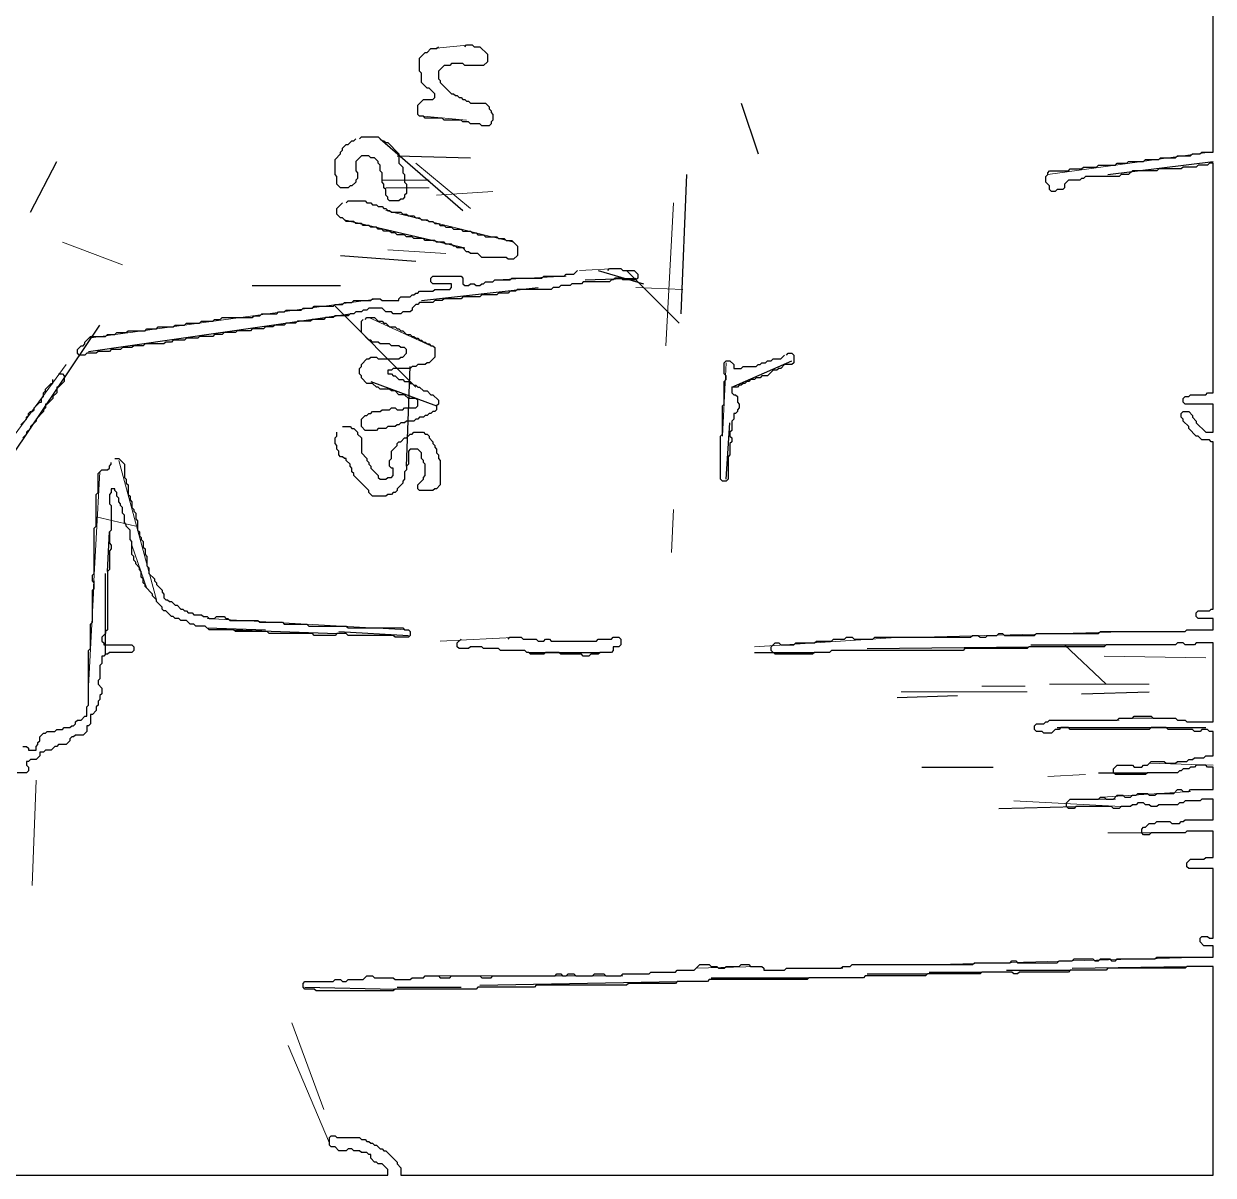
# Model space of a CAD drawing. Header units: metres. Extents: x 0 to 373, y 0 to 280.
# Drawn here: x 214.6 to 372.8, y 0.2 to 153.3 of the extents above; entities that cross this region are included whole.
import ezdxf

# ---------------------------------------------------------------- set-up
doc = ezdxf.new("R2010")
doc.units = ezdxf.units.M
for name, color, linetype in [('CUT', 7, 'Continuous'), ('FOLD', 1, 'Continuous'), ('OUTLINE', 3, 'Continuous')]:
    doc.layers.add(name, color=color, linetype=linetype)

msp = doc.modelspace()

# ---------------------------------------------------------------- linework, layer by layer
at = {"layer": 'CUT', "lineweight": 25}
for p, q in [((310, 142.75), (312.25, 136)), ((262, 138), (273, 128.5)), ((215.5, 128.25), (219, 135)), ((264.25, 135.75), (274, 135.5)), ((358.75, 133.25), (372.75, 135)), ((302, 114.75), (302.75, 133.25)), ((257.25, 127.25), (273.25, 123.5)), ((256.75, 122.5), (266.75, 121.75)), ((291, 120.5), (297, 118.75)), ((289.25, 119.25), (296, 119.5)), ((245, 118.5), (256.75, 118.5)), ((267.5, 116.5), (283, 118.25)), ((223.25, 109.75), (258, 114.75)), ((211.5, 93.5), (224.75, 113.25)), ((265.5, 94.5), (266, 107.75)), ((308.75, 105), (316.75, 108.5)), ((260.75, 105.75), (269.5, 102.5)), ((308, 92.75), (308.5, 100.25)), ((225.75, 80.5), (226, 85.75)), ((225.5, 69.5), (225.5, 80.25)), ((239, 73), (246.75, 72.75)), ((242.5, 72.75), (256.25, 72.25)), ((256.5, 72.5), (265.75, 72)), ((281.75, 69.75), (291.25, 69.75)), ((311.75, 69.75), (319.75, 69.75)), ((326.75, 70.25), (348.25, 70.5)), ((348.5, 70.75), (358.5, 70.75)), ((353, 70.75), (358.5, 65.5)), ((330.75, 63.75), (338.75, 64)), ((355.25, 64.25), (364.25, 64.5)), ((352, 59.75), (371.75, 59.75)), ((334, 54.5), (343.5, 54.5)), ((357.5, 53.75), (364, 53.75)), ((344.25, 49), (354.5, 49.25)), ((326.75, 27), (334.75, 27)), ((335, 27.25), (342, 27.25)), ((345.25, 27.5), (353.75, 27.5)), ((354, 27.75), (369.25, 28)), ((275.25, 25.5), (301.5, 26)), ((306, 26.5), (319, 26.5)), ((252, 25.25), (264, 25)), ((264.25, 25.25), (272.75, 25.25))]:
    msp.add_line(p, q, dxfattribs=at)
at = {"layer": 'FOLD', "lineweight": 18}
for p, q in [((269, 150), (274, 150.5)), ((267.75, 141), (273.5, 140.5)), ((350.75, 133.25), (372.25, 136.25)), ((266.75, 134.75), (274, 128.75)), ((262.25, 132.5), (268.5, 132.5)), ((262.75, 131.5), (268.5, 131.5)), ((269.5, 130.5), (277, 131)), ((262.75, 128.5), (279.75, 124.25)), ((300, 110.5), (301, 129.5)), ((219.75, 124.25), (227.75, 121.25)), ((263, 123.25), (270.75, 122.75)), ((288.5, 120.5), (293.5, 120.75)), ((294.75, 120.5), (301.75, 113.5)), ((277.5, 119.25), (286.75, 119.75)), ((296, 118.25), (302.25, 118)), ((223.25, 111.5), (261.75, 116.75)), ((256, 115.75), (266.75, 105)), ((260.5, 114.25), (268.75, 110.5)), ((212, 96.75), (220.25, 108)), ((307.5, 98.5), (308, 108.25)), ((227.25, 95.25), (232.25, 76.75)), ((223.75, 76), (224.75, 93.75)), ((300.75, 83), (301, 88.75)), ((224.25, 87.75), (229.5, 86.5)), ((229, 84), (231, 78.25)), ((223.25, 65.25), (224, 79.25)), ((239, 74.25), (265.5, 72.75)), ((270, 71.25), (280.5, 71.75)), ((311.75, 70.5), (331.25, 71.75)), ((334, 71.75), (362.5, 72.5)), ((358.25, 69.25), (371.75, 69)), ((342, 65.25), (347.75, 65.25)), ((351, 65.5), (364.25, 65.5)), ((331.25, 64.5), (348, 64.5)), ((351.25, 60.75), (360.25, 60.75)), ((360.5, 61), (367.5, 61)), ((364.25, 55), (372.75, 54.75)), ((215.75, 38.75), (216.25, 52.75)), ((350.75, 53.25), (355.75, 53.5)), ((358, 50.5), (369.75, 51.25)), ((346.25, 50), (360.5, 49.25)), ((354, 50.25), (359.75, 50.25)), ((358.75, 45.75), (364.5, 45.75)), ((336.25, 28.25), (371.75, 29.25)), ((304, 27.75), (312.25, 28)), ((316.25, 27.75), (323.5, 27.75)), ((327.75, 28.25), (334.75, 28.25)), ((268.25, 26.75), (294.25, 26.75)), ((250.25, 20.5), (254.5, 9)), ((249.75, 17.5), (255.25, 4.5))]:
    msp.add_line(p, q, dxfattribs=at)
at = {"layer": 'OUTLINE'}
for points in [[(210.25, 0.25), (263, 0.25), (263, 1), (262.25, 1.75), (261.75, 1.75), (261.5, 2), (261.25, 2), (260.75, 2.5), (260.75, 3), (260.5, 3), (260.25, 3.25), (259.5, 3.25), (259.25, 3.5), (258.5, 3.5), (258.25, 3.75), (257.75, 3.75), (257.5, 3.5), (256.5, 3.5), (256, 4), (255.5, 4), (255.25, 4.25), (255.25, 5.25), (255.5, 5.5), (256, 5.5), (256.25, 5.25), (259.25, 5.25), (259.5, 5), (260, 5), (260.25, 4.75), (260.5, 4.75), (260.75, 4.5), (261, 4.5), (261.25, 4.25), (261.5, 4.25), (262, 3.75), (262.25, 3.75), (262.5, 3.5), (262.75, 3.5), (264.25, 2), (264.25, 1.75), (264.75, 1.25), (264.75, 0.25), (372.75, 0.25), (372.75, 28), (369.25, 28), (369, 27.75), (358.75, 27.75), (358.5, 27.5), (353.75, 27.5), (353.5, 27.25), (347, 27.25), (346.75, 27), (346.25, 27), (346, 27.25), (342, 27.25), (341.75, 27), (334.75, 27), (334.5, 26.75), (326.5, 26.75), (326.25, 26.5), (319, 26.5), (318.75, 26.25), (305.75, 26.25), (305.5, 26), (301.5, 26), (301.25, 25.75), (295, 25.75), (294.75, 25.5), (282.75, 25.5), (282.5, 25.25), (275, 25.25), (274.75, 25), (264, 25), (263.75, 24.75), (253.5, 24.75), (253.25, 25), (252, 25), (251.75, 25.25), (251.75, 25.75), (252, 26), (255.75, 26), (256, 26.25), (256.75, 26.25), (257, 26), (257.5, 26), (257.75, 26.25), (259.75, 26.25), (260.25, 26.75), (261, 26.75), (261.25, 26.5), (263.75, 26.5), (264, 26.25), (266, 26.25), (266.25, 26.5), (267.75, 26.5), (268, 26.75), (269.75, 26.75), (270, 26.5), (271.25, 26.5), (271.5, 26.75), (275.25, 26.75), (275.5, 26.5), (276.75, 26.5), (277, 26.75), (285.25, 26.75), (285.5, 27), (286, 27), (286.25, 26.75), (286.75, 26.75), (287, 27), (287.75, 27), (288, 26.75), (290.25, 26.75), (290.5, 27), (291.75, 27), (292, 26.75), (294, 26.75), (294.25, 27), (297.75, 27), (298, 27.25), (301.25, 27.25), (301.5, 27.5), (303.75, 27.5), (304.5, 28.25), (305.75, 28.25), (306, 28), (306.75, 28), (307, 27.75), (307.75, 27.75), (308, 28), (309.75, 28), (310, 28.25), (311, 28.25), (311.25, 28), (312.75, 28), (313, 27.75), (313, 27.5), (315.75, 27.5), (316, 27.75), (323.25, 27.75), (323.5, 28), (324.5, 28), (324.75, 28.25), (340.75, 28.25), (341, 28.5), (345.75, 28.5), (346, 28.75), (346.5, 28.75), (346.75, 28.5), (352, 28.5), (352.25, 28.75), (354, 28.75), (354.25, 29), (356.75, 29), (357, 28.75), (357.5, 28.75), (357.75, 29), (359, 29), (359.25, 28.75), (359.75, 28.75), (360, 29), (365, 29), (365.25, 29.25), (372.75, 29.25), (372.75, 30.75), (371.5, 30.75), (371, 31.25), (371, 31.75), (371.25, 32), (372, 32), (372.25, 31.75), (372.75, 31.75), (372.75, 41), (369.5, 41), (369.25, 41.25), (369.25, 41.75), (369.75, 42.25), (371.5, 42.25), (371.75, 42.5), (372.75, 42.5), (372.75, 46), (369.25, 46), (369, 45.75), (364.5, 45.75), (364.25, 45.5), (363.5, 45.5), (363.25, 45.75), (363.25, 46.25), (363.5, 46.5), (363.75, 46.5), (364.25, 47), (365, 47), (365.25, 47.25), (367, 47.25), (367.25, 47), (368.25, 47), (368.5, 47.25), (368.75, 47.25), (369, 47.5), (372.75, 47.5), (372.75, 50.25), (371.25, 50.25), (371, 50), (369, 50), (368.75, 49.75), (368.25, 49.75), (368, 49.5), (365.5, 49.5), (365.25, 49.25), (364.5, 49.25), (364.25, 49.5), (363.75, 49.5), (363.5, 49.75), (362.75, 49.75), (362.5, 49.5), (362, 49.5), (361.75, 49.25), (360.5, 49.25), (360.25, 49), (359.5, 49), (359.25, 49.25), (354.5, 49.25), (354.25, 49), (353.5, 49), (353.25, 49.25), (353.25, 49.75), (353.75, 50.25), (357.5, 50.25), (357.75, 50.5), (358.25, 50.5), (358.5, 50.25), (359.5, 50.25), (360, 50.75), (360.75, 50.75), (361, 50.5), (361.75, 50.5), (362, 50.75), (362.5, 50.75), (362.75, 51), (364, 51), (364.25, 50.75), (365, 50.75), (365.25, 51), (367.5, 51), (368, 51.5), (368.5, 51.5), (368.75, 51.25), (369.5, 51.25), (369.75, 51.5), (372.75, 51.5), (372.75, 54.5), (372, 54.5), (371.75, 54.75), (370.5, 54.75), (370.25, 54.5), (369.75, 54.5), (369.5, 54.25), (368.75, 54.25), (368.5, 54), (368.25, 54), (368, 53.75), (364, 53.75), (363.75, 53.5), (359.75, 53.5), (359.5, 53.75), (359.5, 54.25), (360, 54.75), (362, 54.75), (362.25, 54.5), (363.25, 54.5), (363.5, 54.75), (364, 54.75), (364.5, 55.25), (366.25, 55.25), (366.5, 55), (367.75, 55), (368, 55.25), (369.25, 55.25), (369.5, 55.5), (370, 55.5), (370.25, 55.75), (371.5, 55.75), (371.75, 56), (372.75, 56), (372.75, 59.25), (372.25, 59.25), (372, 59.5), (371.25, 59.5), (371, 59.25), (370.25, 59.25), (370, 59.5), (366.75, 59.5), (366.5, 59.75), (364.5, 59.75), (364.25, 59.5), (353.75, 59.5), (353.5, 59.75), (352.5, 59.75), (352.25, 59.5), (351.75, 59.5), (351.25, 59), (350.25, 59), (350, 59.25), (349.25, 59.25), (349, 59.5), (349, 60), (349.25, 60.25), (350.25, 60.25), (350.5, 60.5), (350.75, 60.5), (351, 60.75), (360, 60.75), (360.25, 61), (362, 61), (362.25, 61.25), (364.5, 61.25), (364.75, 61), (367.75, 61), (368, 60.75), (369, 60.75), (369.25, 60.5), (372.75, 60.5), (372.75, 71), (370.5, 71), (370.25, 70.75), (369, 70.75), (368.75, 71), (368, 71), (367.75, 70.75), (358.5, 70.75), (358.25, 70.5), (348.25, 70.5), (348, 70.25), (339.75, 70.25), (339.5, 70), (322, 70), (321.75, 69.75), (319.75, 69.75), (319.5, 69.5), (314.5, 69.5), (314, 70), (314, 70.5), (314.5, 71), (315, 71), (315.25, 70.75), (317, 70.75), (317.25, 71), (319.75, 71), (320, 71.25), (322, 71.25), (322.25, 71.5), (323.75, 71.5), (324, 71.75), (324.75, 71.75), (325, 71.5), (327.5, 71.5), (327.75, 71.75), (340.5, 71.75), (340.75, 72), (341.5, 72), (341.75, 71.75), (342.5, 71.75), (342.75, 72), (344, 72), (344.25, 72.25), (344.75, 72.25), (345, 72), (349, 72), (349.25, 72.25), (357.5, 72.25), (357.75, 72.5), (369, 72.5), (369.25, 72.75), (372.75, 72.75), (372.75, 74.25), (370.75, 74.25), (370.5, 74.5), (370.5, 75), (370.75, 75.25), (372.25, 75.25), (372.5, 75.5), (372.75, 75.5), (372.75, 97.75), (372.5, 97.75), (372.25, 98), (371.25, 98), (370.75, 98.5), (370.5, 98.5), (369.5, 99.5), (369.5, 99.75), (368.75, 100.5), (368.75, 100.75), (368.5, 101), (368.5, 101.5), (368.75, 101.75), (369.5, 101.75), (370, 101.25), (370, 101), (370.5, 100.5), (370.5, 100.25), (371.75, 99), (372.75, 99), (372.75, 102.75), (369, 102.75), (368.75, 103), (368.75, 103.5), (369, 103.75), (369.5, 103.75), (369.75, 104), (371.75, 104), (372, 104.25), (372.75, 104.25), (372.75, 134.75), (372.25, 134.75), (372, 134.5), (370.75, 134.5), (370.5, 134.25), (368.75, 134.25), (368.5, 134), (365.5, 134), (365.25, 133.75), (362, 133.75), (361.5, 133.25), (360.5, 133.25), (360.25, 133), (355.75, 133), (355.5, 132.75), (355.25, 132.75), (355, 132.5), (353.5, 132.5), (353, 132), (353, 131.5), (352.75, 131.25), (352, 131.25), (351.75, 131), (351.25, 131), (351, 131.25), (351, 131.75), (350.5, 132.25), (350.5, 133), (350.75, 133.25), (350.75, 133.5), (351, 133.75), (353.5, 133.75), (353.75, 134), (355.25, 134), (355.5, 134.25), (357.25, 134.25), (357.5, 134.5), (359.75, 134.5), (360, 134.75), (361.25, 134.75), (361.5, 135), (363.5, 135), (363.75, 135.25), (365.5, 135.25), (365.75, 135.5), (367.75, 135.5), (368, 135.75), (369.75, 135.75), (370, 136), (371, 136), (371.25, 136.25), (372.75, 136.25), (372.75, 187)], [(273.25, 150.25), (273.5, 150.5), (274.25, 150.5), (274.5, 150.25), (275.25, 150.25), (276.25, 149.25), (276.25, 148.25), (275.75, 147.75), (273.25, 147.75), (273, 148), (271.5, 148), (271.25, 147.75), (270.5, 147.75), (269.75, 147), (269.75, 146), (270, 145.75), (270, 145.5), (271.5, 144), (271.75, 144), (272, 143.75), (272.25, 143.75), (272.5, 143.5), (272.75, 143.5), (273, 143.25), (273.25, 143.25), (273.5, 143), (273.75, 143), (274, 142.75), (276, 142.75), (276.5, 142.25), (276.5, 142), (276.75, 141.75), (276.75, 141.5), (277, 141.25), (277, 140.5), (276.75, 140.25), (276.75, 140), (276.5, 139.75), (275.5, 139.75), (275.25, 140), (274, 140), (273.75, 140.25), (273, 140.25), (272.75, 140.5), (270.5, 140.5), (270.25, 140.75), (268, 140.75), (267.75, 141), (267.25, 141), (267, 141.25), (267, 142.5), (267.75, 143.25), (269, 143.25), (269.25, 143.5), (269.25, 144), (268.5, 144.75), (268.25, 144.75), (267.5, 145.5), (267.5, 146.75), (267.25, 147), (267.25, 148.75), (268, 149.5), (268.25, 149.5), (268.75, 150), (269.5, 150), (269.75, 150.25)], [(259.25, 138), (259.5, 138.25), (261.75, 138.25), (262.25, 137.75), (262.5, 137.75), (262.75, 137.5), (263, 137.5), (264.5, 136), (264.5, 134.75), (265, 134.25), (265, 133.5), (265.25, 133.25), (265.25, 132.25), (265.5, 132), (265.5, 130.75), (265.25, 130.5), (265.25, 130.25), (265, 130), (264.75, 130), (264.5, 129.75), (263.25, 129.75), (263, 130), (263, 130.25), (262.75, 130.5), (262.75, 131.25), (262.5, 131.5), (262.5, 132), (262.25, 132.25), (262.25, 133.5), (262, 133.75), (262, 134.5), (261.75, 134.75), (261.75, 135), (261.25, 135.5), (260.75, 135.5), (260.5, 135.75), (259.5, 135.75), (258.75, 135), (258.75, 133.75), (259, 133.5), (259, 132.75), (258.75, 132.5), (258.75, 132.25), (258.25, 131.75), (258, 131.75), (257.75, 131.5), (256.75, 131.5), (256.25, 132), (256.25, 133), (256, 133.25), (256, 135.25), (256.75, 136), (256.75, 136.25), (257, 136.5), (257, 136.75), (257.5, 137.25), (257.75, 137.25), (258.25, 137.75), (258.5, 137.75), (258.75, 138)], [(257.5, 129.5), (257.75, 129.75), (260, 129.75), (260.25, 129.5), (260.75, 129.5), (261, 129.25), (261.5, 129.25), (261.75, 129), (262.25, 129), (262.5, 128.75), (262.75, 128.75), (263, 128.5), (263.25, 128.5), (263.5, 128.25), (264.75, 128.25), (265, 128), (265.5, 128), (265.75, 127.75), (266.5, 127.75), (266.75, 127.5), (267.25, 127.5), (267.5, 127.25), (268.25, 127.25), (268.5, 127), (269, 127), (269.25, 126.75), (269.75, 126.75), (270, 126.5), (270.5, 126.5), (270.75, 126.25), (271.5, 126.25), (271.75, 126), (272.75, 126), (273, 125.75), (274, 125.75), (274.25, 125.5), (274.75, 125.5), (275, 125.25), (275.75, 125.25), (276, 125), (277.5, 125), (277.75, 124.75), (278.5, 124.75), (278.75, 124.5), (279.5, 124.5), (280.25, 123.75), (280.25, 122.5), (279.75, 122), (279, 122), (278.75, 122.25), (275.5, 122.25), (275, 122.75), (274, 122.75), (273.75, 123), (273.5, 123), (273, 123.5), (272.25, 123.5), (272, 123.75), (271.75, 123.75), (271.5, 124), (270.75, 124), (270.5, 124.25), (269.5, 124.25), (269.25, 124.5), (268, 124.5), (267.75, 124.75), (266.5, 124.75), (266.25, 125), (265.5, 125), (265.25, 125.25), (264.25, 125.25), (264, 125.5), (263.5, 125.5), (263.25, 125.75), (262.5, 125.75), (262.25, 126), (261.75, 126), (261.5, 126.25), (260.75, 126.25), (260.5, 126.5), (259.75, 126.5), (259.5, 126.75), (258.75, 126.75), (258.5, 127), (257.5, 127), (257, 127.5), (256.75, 127.5), (256.25, 128), (256.25, 128.75), (257, 129.5)], [(292.25, 120.5), (292.5, 120.75), (294, 120.75), (294.25, 120.5), (295.75, 120.5), (296.25, 120), (296.25, 119.5), (296, 119.25), (294.25, 119.25), (294, 119.5), (293.25, 119.5), (293, 119.25), (292.75, 119.25), (292.5, 119), (289, 119), (288.75, 118.75), (287.5, 118.75), (287.25, 118.5), (286, 118.5), (285.75, 118.25), (285, 118.25), (284.75, 118), (280.25, 118), (280, 117.75), (279.25, 117.75), (279, 117.5), (277.75, 117.5), (277.5, 117.25), (275.5, 117.25), (275.25, 117), (273, 117), (272.75, 116.75), (270.5, 116.75), (270.25, 116.5), (269.25, 116.5), (269, 116.25), (267.25, 116.25), (267, 116), (266.75, 116), (266.25, 115.5), (266.25, 115.25), (266, 115), (265, 115), (264.75, 114.75), (263.75, 114.75), (263.5, 115), (262.75, 115), (262.25, 115.5), (260.5, 115.5), (260.25, 115.25), (259.75, 115.25), (259.5, 115), (258.75, 115), (258.5, 114.75), (258, 114.75), (257.75, 114.5), (256, 114.5), (255.75, 114.25), (254.75, 114.25), (254.5, 114), (253, 114), (252.75, 113.75), (251, 113.75), (250.75, 113.5), (249.5, 113.5), (249.25, 113.25), (248, 113.25), (247.75, 113), (246.75, 113), (246.5, 112.75), (245, 112.75), (244.75, 112.5), (243, 112.5), (242.75, 112.25), (241.25, 112.25), (241, 112), (240, 112), (239.75, 111.75), (238, 111.75), (237.75, 111.5), (236.25, 111.5), (236, 111.25), (234.5, 111.25), (234.25, 111), (233.5, 111), (233.25, 110.75), (230.75, 110.75), (230.5, 110.5), (229.25, 110.5), (229, 110.25), (227.75, 110.25), (227.5, 110), (226.25, 110), (226, 109.75), (224.5, 109.75), (224.25, 109.5), (223, 109.5), (222.75, 109.25), (222, 109.25), (221.75, 109.5), (221.75, 110), (222.25, 110.5), (222.5, 110.5), (222.75, 110.75), (222.75, 111), (223.5, 111.75), (225.5, 111.75), (225.75, 112), (226.75, 112), (227, 112.25), (228.25, 112.25), (228.5, 112.5), (230.75, 112.5), (231, 112.75), (232.25, 112.75), (232.5, 113), (234.5, 113), (234.75, 113.25), (236, 113.25), (236.25, 113.5), (238, 113.5), (238.25, 113.75), (239.75, 113.75), (240, 114), (240.75, 114), (241, 114.25), (245, 114.25), (245.25, 114.5), (246, 114.5), (246.25, 114.75), (248.25, 114.75), (248.5, 115), (249.25, 115), (249.5, 115.25), (251.5, 115.25), (251.75, 115.5), (253, 115.5), (253.25, 115.75), (255.75, 115.75), (256, 116), (257, 116), (257.25, 116.25), (258.25, 116.25), (258.5, 116.5), (260.75, 116.5), (261, 116.75), (262, 116.75), (262.25, 116.5), (264.5, 116.5), (264.5, 116.75), (264.75, 117), (266, 117), (266.25, 117.25), (266.5, 117.25), (266.75, 117.5), (267, 117.5), (267.25, 117.75), (269, 117.75), (269.25, 118), (271.25, 118), (271.5, 118.25), (271.5, 118.75), (269, 118.75), (268.75, 119), (268.75, 119.5), (269, 119.75), (272.75, 119.75), (273, 119.5), (273, 118.75), (273.25, 118.5), (273.75, 118.5), (274, 118.75), (274.5, 118.75), (274.75, 118.5), (275.25, 118.5), (275.5, 118.75), (275.75, 118.75), (276, 119), (277, 119), (277.25, 119.25), (279.25, 119.25), (279.5, 119.5), (283.5, 119.5), (283.75, 119.75), (286.5, 119.75), (286.75, 120), (287.75, 120), (288.25, 120.5)], [(260, 114), (260.25, 114.25), (261.25, 114.25), (261.75, 113.75), (262.25, 113.75), (262.5, 113.5), (262.75, 113.5), (263.25, 113), (264, 113), (264.25, 112.75), (264.5, 112.75), (264.75, 112.5), (265, 112.5), (265.5, 112), (266, 112), (266.25, 111.75), (266.5, 111.75), (266.75, 111.5), (267, 111.5), (267.25, 111.25), (267.5, 111.25), (267.75, 111), (268, 111), (268.25, 110.75), (268.5, 110.75), (268.75, 110.5), (269, 110.5), (269.25, 110.25), (269.25, 109), (268.5, 108.25), (268.25, 108.25), (268, 108), (267, 108), (266.75, 107.75), (266.25, 107.75), (266, 107.5), (263.75, 107.5), (263.5, 107.25), (263, 107.25), (263, 106.75), (263.5, 106.75), (263.75, 106.5), (264, 106.5), (264.5, 106), (265, 106), (265.25, 105.75), (265.75, 105.75), (266, 105.5), (266.25, 105.5), (266.5, 105.25), (266.75, 105.25), (267, 105), (267.25, 105), (267.75, 104.5), (268.25, 104.5), (268.75, 104), (269, 104), (269.75, 103.25), (269.75, 102.75), (269.5, 102.5), (269.5, 102), (269.25, 101.75), (269, 101.75), (268.75, 101.5), (268.5, 101.5), (268.25, 101.25), (268, 101.25), (267.75, 101), (267.25, 101), (267, 100.75), (266.75, 100.75), (266.5, 100.5), (265.5, 100.5), (265.25, 100.25), (264.75, 100.25), (264.5, 100), (264.25, 100), (264, 99.75), (263, 99.75), (262.75, 99.5), (261.75, 99.5), (261.5, 99.25), (260, 99.25), (259.5, 99.75), (259.5, 100.75), (260, 101.25), (260.25, 101.25), (260.5, 101.5), (260.75, 101.5), (261, 101.75), (262, 101.75), (262.25, 102), (263.25, 102), (263.5, 102.25), (264, 102.25), (264.25, 102), (265, 102), (265.25, 102.25), (266.75, 102.25), (267, 102.5), (267, 103.25), (266.75, 103.5), (265.75, 103.5), (265.25, 104), (264.5, 104), (264, 104.5), (263.5, 104.5), (263.25, 104.75), (262, 104.75), (261.75, 105), (261.5, 105), (261, 105.5), (260.25, 105.5), (259.5, 106.25), (259.5, 106.5), (259.25, 106.75), (259.25, 107.5), (259.5, 107.75), (259.5, 108), (260.25, 108.75), (260.5, 108.75), (260.75, 109), (261.5, 109), (261.75, 108.75), (264.5, 108.75), (264.75, 109), (265, 109), (265.5, 109.5), (265.5, 110), (265.25, 110.25), (264.75, 110.25), (264.5, 110.5), (263.5, 110.5), (263.25, 110.75), (262, 110.75), (261.75, 111), (261, 111), (260.75, 111.25), (260.5, 111.25), (259.5, 112.25), (259.5, 113.75), (259.75, 114)], [(316, 109.25), (316.25, 109.5), (316.75, 109.5), (317, 109.25), (317, 108.25), (316.75, 108), (315.75, 108), (315.25, 107.5), (315, 107.5), (314.75, 107.25), (314.25, 107.25), (313.5, 106.5), (312.75, 106.5), (312.5, 106.25), (312, 106.25), (311.75, 106), (311.25, 106), (311, 105.75), (310.75, 105.75), (310.5, 105.5), (310.25, 105.5), (310, 105.25), (309.75, 105.25), (309.5, 105), (308.75, 105), (308.75, 104.25), (309, 104), (309.25, 104), (309.5, 103.75), (309.5, 103), (309.75, 102.75), (309.75, 102.25), (309.5, 102), (309.5, 101.75), (309.25, 101.5), (309, 101.5), (309, 100.75), (308.75, 100.5), (308.75, 99.25), (308.5, 99), (308.5, 98.5), (308.75, 98.25), (308.75, 97.75), (308.5, 97.5), (308.5, 96), (308.25, 95.75), (308.25, 92.75), (308, 92.5), (307.5, 92.5), (307.25, 92.75), (307.25, 98.5), (307.5, 98.75), (307.5, 102.5), (307.75, 102.75), (307.75, 105.75), (308, 106), (308, 106.5), (307.75, 106.75), (307.75, 108.25), (308, 108.5), (308.5, 108.5), (309, 108), (309, 107.5), (310, 107.5), (310.25, 107.75), (312, 107.75), (312.25, 108), (312.5, 108), (312.75, 108.25), (313.25, 108.25), (313.5, 108.5), (314, 108.5), (314.25, 108.75), (315.25, 108.75), (315.75, 109.25)], [(214.25, 100), (215, 100.75), (215, 101), (215.25, 101.25), (215.25, 101.5), (215.5, 101.75), (215.75, 101.75), (216, 102), (216, 102.25), (216.75, 103), (217, 103), (217, 103.5), (217.25, 103.75), (217.25, 104.25), (217.5, 104.5), (217.5, 104.75), (218.25, 105.5), (218.5, 105.5), (218.5, 106)], [(219.25, 106.75), (219.75, 106.75), (220, 106.5), (220, 105.75), (219.25, 105), (219, 105), (219, 104.25), (218.5, 103.75), (218.5, 103.5), (217.75, 102.75), (217.5, 102.75), (217.5, 102.25), (217.25, 102), (217.25, 101.75), (216.25, 100.75), (216.25, 100.5), (215.5, 99.75), (215.5, 99.5), (215, 99), (215, 98.75), (214.5, 98.25)], [(257, 99.75), (258, 99.75), (258.25, 99.5), (258.5, 99.5), (259, 99), (259, 98.75), (259.5, 98.25), (259.5, 96.25), (260.25, 95.5), (260.25, 95.25), (260.5, 95), (260.5, 94.75), (260.75, 94.5), (260.75, 94.25), (261.75, 93.25), (261.75, 93), (262, 92.75), (262.75, 92.75), (263, 93), (263.5, 93), (263.75, 93.25), (263.75, 94.25), (263.5, 94.25), (263.25, 94.5), (263.25, 95.25), (263.5, 95.5), (263.5, 96.5), (264.25, 97.25), (264.25, 97.5), (264.5, 97.75), (264.75, 97.75), (265.25, 98.25), (265.5, 98.25), (266, 98.75), (266.25, 98.75), (266.5, 99), (267.75, 99), (268, 98.75), (268.25, 98.75), (268.5, 98.5), (268.5, 98.25), (269, 97.75), (269, 97.5), (269.25, 97.25), (269.25, 97), (269.5, 96.75), (269.5, 96.25), (269.75, 96), (269.75, 95.5), (270, 95.25), (270, 92), (269.5, 91.5), (269.25, 91.5), (269, 91.25), (267.25, 91.25), (267, 91.5), (267, 92), (267.75, 92.75), (267.75, 93), (268, 93.25), (268, 94.75), (267.75, 95), (267.75, 95.25), (267.5, 95.5), (267.5, 96.25), (267, 96.75), (266, 96.75), (265.75, 96.5), (265.75, 94.75), (265.5, 94.5), (265.5, 94), (265.25, 93.75), (265.25, 92.75), (265, 92.5), (265, 92.25), (264.25, 91.5), (264.25, 91.25), (264, 91), (263.75, 91), (263.5, 90.75), (263, 90.75), (262.75, 90.5), (261, 90.5), (260.5, 91), (260.5, 91.25), (258.5, 93.25), (258.5, 93.5), (258.25, 93.75), (258.25, 94.25), (258, 94.5), (258, 94.75), (257.5, 95.25), (257.5, 95.5), (257.25, 95.5), (257, 95.75), (256.75, 95.75), (256.5, 96), (256.5, 96.5), (256.25, 96.75), (256.25, 97.25), (256, 97.5), (256, 98.25), (256.25, 98.5), (256.25, 99)], [(226.75, 95.5), (227.25, 95.5), (228, 94.75), (228, 93), (228.25, 92.75), (228.25, 92.25), (228.5, 92), (228.5, 90.75), (228.75, 90.5), (228.75, 90), (229, 89.75), (229, 89), (229.25, 88.75), (229.25, 88.5), (229.5, 88.25), (229.5, 87.5), (229.75, 87.25), (229.75, 86), (230, 85.75), (230, 85.25), (230.25, 85), (230.25, 84.75), (230.5, 84.5), (230.5, 83.75), (230.75, 83.5), (230.75, 82.75), (231, 82.5), (231, 81.25), (231.25, 81), (231.25, 80.25), (232, 79.5), (232, 79.25), (232.25, 79), (232.25, 78.75), (233, 78), (233, 77.75), (233.25, 77.5), (233.25, 77), (233.5, 76.75), (233.75, 76.75), (234, 76.5), (234.25, 76.5), (234.75, 76), (235, 76), (235.5, 75.5), (235.75, 75.5), (236, 75.25), (236.25, 75.25), (236.5, 75), (237, 75), (237.25, 74.75), (238.25, 74.75), (238.5, 74.5), (239, 74.5), (239.25, 74.25), (240, 74.25), (240.25, 74.5), (241.25, 74.5), (241.5, 74.25), (241.75, 74.25), (242, 74), (245.75, 74), (246, 73.75), (249, 73.75), (249.25, 73.5), (252.25, 73.5), (252.5, 73.25), (257.5, 73.25), (257.75, 73), (265, 73), (265.25, 72.75), (265.75, 72.75), (266, 72.5), (266, 72), (265.75, 71.75), (264, 71.75), (263.75, 72), (257.75, 72), (257.5, 72.25), (256.25, 72.25), (256, 72), (253.25, 72), (253, 72.25), (247.25, 72.25), (247, 72.5), (242.75, 72.5), (242.5, 72.75), (239.25, 72.75), (238.75, 73.25), (237.5, 73.25), (237.25, 73.5), (236.75, 73.5), (236.25, 74), (235.5, 74), (235.25, 74.25), (234.75, 74.25), (234.5, 74.5), (234.25, 74.5), (233.5, 75.25), (233.25, 75.25), (233, 75.5), (233, 75.75), (232.25, 76.5), (232.25, 76.75), (231.75, 77.25), (231.75, 77.5), (230.75, 78.5), (230.75, 78.75), (230.5, 79), (230.5, 79.5), (230.25, 79.75), (230.25, 80.5), (230, 80.75), (230, 81), (229.5, 81.5), (229.5, 81.75), (229.25, 82), (229.25, 82.5), (229, 82.75), (229, 84.5), (228.75, 84.75), (228.75, 86), (228.25, 86.5), (228.25, 86.75), (228, 87), (228, 88), (227.75, 88.25), (227.75, 89), (227.5, 89.25), (227.5, 89.5), (227.25, 89.75), (227.25, 90.25), (227, 90.5), (227, 91), (226.75, 91.25), (226.75, 91.5), (226.25, 91.5), (226.25, 91), (226, 90.75), (226, 89.5), (226.25, 89.25), (226.25, 86), (226, 85.75), (226, 84.25), (226.25, 84), (226.25, 83.5), (226, 83.25), (226, 80.75), (225.75, 80.5), (225.75, 72.75), (225.5, 72.5), (225.5, 72.25), (225, 71.75), (225, 71.25), (225.25, 71), (225.25, 70.75), (229, 70.75), (229.25, 70.5), (229.25, 70), (229, 69.75), (226, 69.75), (225.75, 69.5), (225.5, 69.5), (225.25, 69.25), (225, 69.25), (225, 68.25), (224.75, 68), (224.75, 66.25), (224.5, 66), (224.5, 65.5), (225, 65), (225, 64.25), (224.75, 64), (224.75, 63.5), (224.5, 63.25), (224.5, 62.75), (224.25, 62.5), (224.25, 62), (223.75, 61.5), (223.5, 61.5), (223.5, 60.25), (223.25, 60), (223, 60), (223, 59.25), (222.5, 58.75), (221.5, 58.75), (221.25, 58.5), (221, 58.5), (220.75, 58.25), (220.75, 58), (220.25, 57.5), (219.25, 57.5), (219, 57.25), (218.75, 57.25), (218.25, 56.75), (217.5, 56.75), (217.25, 56.5), (216.75, 56.5), (216.75, 56), (216.25, 55.5), (215.5, 55.5), (215.25, 55.25), (215, 55.25), (215, 54.75), (215.25, 54.5), (215.25, 54), (215, 53.75), (213.75, 53.75)], [(214.5, 57.25), (215, 57.25), (215.25, 57), (215.25, 56.75), (216.25, 56.75), (216.25, 57.25), (216.5, 57.5), (216.5, 57.75), (216.75, 58), (216.75, 58.5), (217.25, 59), (217.5, 59), (217.75, 59.25), (218.75, 59.25), (219, 59.5), (219.75, 59.5), (220, 59.75), (220.75, 59.75), (221, 60), (221.25, 60), (221.5, 60.25), (221.5, 60.5), (221.75, 60.75), (222.25, 60.75), (222.75, 61.25), (223, 61.25), (223, 62.5), (223.25, 62.75), (223.25, 70), (223.5, 70.25), (223.5, 73.5), (223.75, 73.75), (223.75, 78), (224, 78.25), (224, 79), (223.75, 79.25), (223.75, 80), (224, 80.25), (224, 86.25), (224.25, 86.5), (224.25, 90.75), (224.5, 91), (224.5, 93.5), (225, 94), (225.75, 94), (226, 94.25), (226, 94.5), (226.25, 94.75), (226.25, 95)], [(279, 71.5), (279.25, 71.75), (280.75, 71.75), (281, 71.5), (282.75, 71.5), (283, 71.25), (283.75, 71.25), (284, 71.5), (284.5, 71.5), (284.75, 71.25), (290.75, 71.25), (291, 71.5), (292.75, 71.5), (293, 71.75), (293.75, 71.75), (294, 71.5), (294, 70.75), (293.75, 70.5), (293, 70.5), (293, 70), (292.75, 69.75), (291.25, 69.75), (291, 69.5), (290, 69.5), (289.75, 69.25), (289, 69.25), (288.75, 69.5), (286, 69.5), (285.75, 69.75), (284, 69.75), (283.75, 69.5), (282, 69.5), (281.75, 69.75), (281.5, 69.75), (281.25, 70), (278, 70), (277.75, 70.25), (275.75, 70.25), (275.5, 70.5), (274, 70.5), (273.75, 70.25), (272.5, 70.25), (272.25, 70.5), (272.25, 71), (272.75, 71.5)]]:
    msp.add_lwpolyline(points, dxfattribs=at)

doc.saveas('drawing.dxf')
